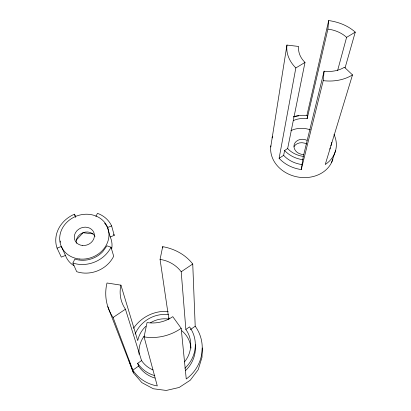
<?xml version="1.0" encoding="UTF-8"?>
<svg xmlns="http://www.w3.org/2000/svg" width="411" height="411" viewBox="0 0 411 411"><rect width="100%" height="100%" fill="white"/><g stroke="black" fill="none" stroke-linecap="round" stroke-linejoin="round"><path stroke-width="0.62" d="M202.243 347.968L202.007 357.287L198.179 369.7L190.257 380.226L179.16 387.47L166.28 390.45L153.282 388.755L141.862 382.62L133.452 372.89L107.81 306.652M279.115 158.307L283.652 155.373L284.597 150.513L287.649 148.551L304.993 62.431A27.727 21.1 9.1 0 1 298.627 46.464L286.955 45.066A39.6 30.142 9.1 0 0 295.838 67.949L279.115 158.307A32.407 26.854 11.2 0 0 301.268 169.553L323.231 80.648L324.089 71.201A27.727 21.1 9.1 0 0 344.439 67.24L352.504 74.9L325.235 164.518A32.407 26.854 11.2 0 0 333.984 134.443M293.618 120.454A22.959 18.942 11.1 0 1 307.145 118.661L327.906 29.13L328.687 20.55C338.407 21.958 347.85 25.528 355.258 32.135L345.065 67.902M301.268 169.553L303.297 156.401L324.089 71.201M307.145 118.661L307.464 115.542A26.895 22.189 11.1 0 0 293.32 116.976M270.726 146.984L286.955 45.066M150.477 322.758A27.075 26.325 -37.7 0 1 168.854 319.106L169.091 317.873M145.854 326.257A27.075 26.325 -37.7 0 0 137.726 340.627L120.932 285.152L106.994 282.999A48.215 45.421 -18.2 0 0 113.087 317.492L132.835 370.152A38.161 37.139 -40 0 0 157.29 385.929L144.086 336.892L147.046 322.553A33.753 31.791 -18.1 0 0 172.774 316.655L181.174 328.307L186.25 378.988A38.161 37.139 -40 0 0 195.204 326.221L192.744 264.006C185.366 254.486 174.413 248.758 162.694 246.651L160.069 259.398L168.854 319.106M306.899 115.424L328.687 20.55M337.575 70.635L346.596 37.355L355.258 32.135M331.559 162.525L335.587 150.621M72.886 263.05L74.848 259.084A24.943 21.978 -21.6 0 0 102.678 251.758L106.917 245.814L111.021 247.232L113.698 256.223A28.642 25.42 -22.4 0 1 76.698 271.686L72.886 263.05A29.479 25.975 -21.6 0 0 111.021 247.232M95.902 216.484L97.464 213.324A29.479 25.975 -21.6 0 1 111.617 225.901L114.232 235.339L110.22 236.988A24.234 21.511 -22.4 0 1 111.715 248.835M76.235 240.152L83.104 232.739L93.03 233.88M132.835 370.152L138.605 366.088A31.293 30.455 -39.8 0 0 154.921 378.074M190.252 329.709L195.204 326.221M138.605 366.088L137.67 363.324L141.559 360.596L125.437 309.2A33.753 31.791 -18.1 0 1 120.932 285.152M184.482 361.916A27.075 26.325 -37.7 0 0 185.854 329.473L189.553 326.873A31.709 30.83 -37.7 0 1 184.888 368.21M113.087 317.492L125.437 309.2M185.854 329.473L181.21 271.748L192.744 264.006M295.838 67.949L304.993 62.431M73.903 265.665A24.234 21.511 -22.4 0 1 65.441 255.416L61.301 257.116L57.083 248.157A29.479 25.975 -21.6 0 1 74.489 214.193L75.747 217.249M57.083 248.157L61.347 246.415L65.441 255.416M104.589 223.132A24.943 21.978 -21.6 0 1 107.487 227.586L111.617 225.901M74.489 214.193L75.557 217.034M129.049 360.858L133.452 372.89M107.487 227.586L110.22 236.988M162.694 246.651L162.864 247.915M60.371 242.259A24.943 21.978 -21.6 0 1 60.258 241.031M113.677 234.234A28.642 25.42 -22.4 0 1 114.232 235.339M76.307 243.338A10.09 8.914 -21.9 0 1 83.043 232.688A10.09 8.914 -21.9 0 1 95.013 236.351M133.493 328.297A38.161 37.139 -40 0 1 168.191 311.41M181.174 328.307A48.215 45.421 -18.2 0 1 144.086 336.892M160.069 259.398A33.753 31.791 -18.1 0 1 181.21 271.748M152.959 369.936A27.075 26.325 -37.7 0 1 141.559 360.596M154.834 375.633A31.709 30.83 -37.7 0 1 137.675 363.324M135.106 334.066A31.709 30.83 -37.7 0 1 168.423 314.62M195.312 344.742A31.293 30.455 -39.8 0 1 195.456 347.305M195.456 347.942A31.293 30.455 -39.8 0 1 185.623 370.486M181.796 330.768A26.386 25.698 -41.9 0 1 191.007 348.132M139.072 354.328A26.386 25.698 -41.9 0 1 144.169 336.064M272.118 137.957A32.407 26.854 11.2 0 1 272.421 136.2M293.778 116.611A32.407 26.854 11.2 0 1 298.735 115.856M327.906 29.13A27.727 21.1 9.1 0 1 346.596 37.355M332.915 159.036A31.781 26.525 11.5 0 1 296.572 176.776A31.781 26.525 11.5 0 1 270.864 145.777M294.06 146.573A9.021 7.526 11.5 0 1 306.755 144.061M352.504 74.9A39.6 30.142 9.1 0 1 323.231 80.648M330.177 147.873A26.576 22.024 11.2 0 1 329.884 149.09M301.782 164.534A26.576 22.024 11.2 0 1 283.652 155.373M303.775 154.515A9.099 7.568 11.4 0 1 294.096 144.919A9.099 7.568 11.4 0 1 307.043 140.336M290.87 130.652A22.441 18.67 11.4 0 1 310.449 129.886M331.785 142.324A26.895 22.189 11.1 0 1 330.834 145.843M302.958 159.745A26.895 22.189 11.1 0 1 284.597 150.513M303.297 156.401A22.959 18.942 11.1 0 1 287.649 148.551M79.575 259.017A25.035 22.04 -21.5 0 0 107.661 227.596A25.035 22.04 -21.5 0 0 65.765 223.43A25.035 22.04 -21.5 0 0 79.575 259.017M82.313 245.47A10.239 9.011 -21.5 0 0 93.934 232.713A10.239 9.011 -21.5 0 0 76.831 230.854A10.239 9.011 -21.5 0 0 82.313 245.47"/></g></svg>
